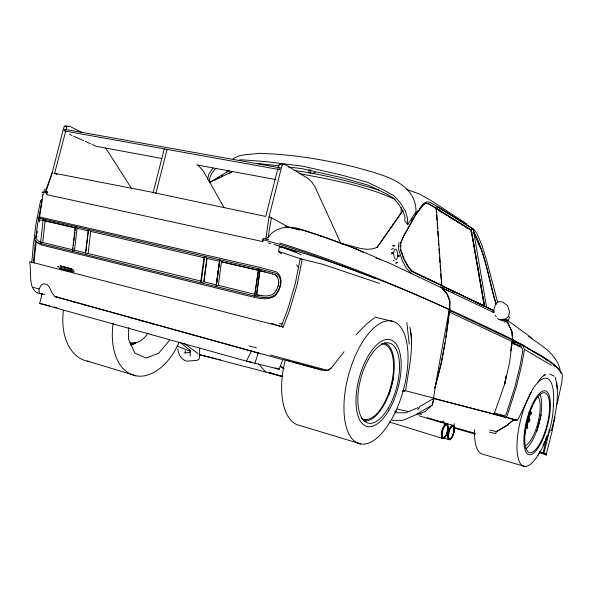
<?xml version="1.0" encoding="UTF-8"?>
<svg xmlns="http://www.w3.org/2000/svg" width="592" height="592" viewBox="0 0 592 592"><rect width="100%" height="100%" fill="white"/><g stroke="black" fill="none" stroke-linecap="round" stroke-linejoin="round"><path stroke-width="0.89" d="M555.163 377.067C560.254 394.635 555.688 413.209 551.478 430.436L548.799 429.711M199.667 348.222L199.571 356.909L198.875 359.44L196.566 360.454L186.413 361.135C181.056 359.366 178.185 354.157 177.778 348.777M128.686 327.591L128.523 339.26L134.917 353.032L145.98 358.064L158.589 353.343L169.46 340.444M524.875 434.313L524.926 430.85M528.538 415.88L527.664 421.807L526.369 424.212M401.25 207.651L401.147 212.743L376.778 247.715M216.369 284.87L219.795 259.799L221.475 261.745L218.352 285.359L216.102 286.41L216.413 284.885L203.826 281.785L201.11 282.724L200.851 281.052L88.156 253.509L85.455 254.368L88.474 229.437L258.637 268.775L276.323 273.489C283.768 278.788 280.12 289.355 275.088 295.045L270.64 297.117L266.148 297.598L261.405 297.347L254.56 296.015L40.582 243.512L36.963 242.328L35.35 241.122L34.669 239.568L37.614 231.509M310.6 173.36L310.815 169.771M274.155 244.592C334.206 261.353 392.659 283.39 449.239 309.527C444.118 338.483 438.243 367.454 433.781 396.573L433.773 398.564M209.279 182.144C209.353 176.742 212.128 171.569 216.287 168.195M308.898 173.056L309.135 169.475M400.014 246.723L400.148 245.118M31.813 262.419L33.145 246.775L36.119 223.058L40.485 201.243L42.076 199.245M33.337 262.811L35.476 240.759M397.957 255.293L396.781 259.081A4.329 2.072 82.2 0 1 394.472 258.045L393.34 253.198L394.524 249.41A4.329 2.072 82.2 0 1 396.825 250.468L397.957 255.293L399.467 256.018L397.824 256.425M33.944 263.003L36.267 241.085L36.63 242.498L41.566 244.999L255.004 297.502C261.612 298.834 269.027 299.929 274.991 295.97C280.638 289.606 284.471 277.737 276.272 271.817L259.784 267.377L39.59 216.998L42.839 194.287M73.127 247.989L72.92 249.817L42.75 242.491L40.582 243.512L43.194 218.966L37.784 218.071L39.146 220.143L39.405 222.126M42.75 242.491L45.073 220.816L43.194 218.966L88.474 229.437L90.709 231.405L203.907 257.668L204.773 256.329L206.971 258.378L203.877 281.799L206.926 258.371L219.543 261.301L216.413 284.885M73.438 245.243L73.741 242.498M73.948 240.663L74.259 237.917M74.466 236.09L74.873 232.427M75.08 230.599L75.384 226.41L77.049 228.238L88.001 230.776M75.384 226.41L72.379 251.163L74.577 250.216L77.049 228.238M88.156 253.509L90.709 231.405M281.57 253.864L278.758 251.519L279.387 246.183L291.641 250.194M506.182 375.972L504.739 384.016L509.638 362.252L512.176 341.517L513.723 340.674L521.804 345.018M85.455 254.368L88.474 229.437M36.053 236.193L37.651 223.413L42.025 201.591M226.803 172.176L227.002 170.57M200.851 281.052L203.907 257.668M217.989 272.12L218.219 270.418M256.595 294.786L259.858 270.67L258.637 268.775L254.56 296.015L256.595 294.786C262.278 296.052 268.687 297.036 273.867 293.654M265.09 272.002L259.858 270.67L256.536 294.779L262.034 295.778M554.43 419.528L554.919 417.034L552.21 430.747L546.194 454.619L546.66 455.107L539.993 452.947M201.11 282.724L204.773 256.329M216.102 286.41L219.795 259.799M398.964 242.579L398.505 245.902L398.779 250.164L402.471 261.079L406.734 268.753L411.847 273.741L494.32 312.754M449.239 309.527C447.167 336.108 441.928 362.615 434.757 388.315M445.85 337.521L449.491 311.962M341.029 243.741L314.907 186.672L311.821 182.092L308.247 178.606L284.597 164.169L283.361 164.206L282.325 165.005L281.511 167.299L268.997 216.953L265.815 239.005L268.716 239.738M254.56 296.015L258.637 268.775M43.142 192.999L41.943 192.156L46.139 192.785L46.672 194.642L262.796 241.588L262.434 239.56L263.573 238.487L265.815 239.005L268.146 237.362L271.38 217.782L268.997 216.953M444.925 342.842L441.388 363.222L434.957 387.642M506.175 375.787L504.739 383.919L494.128 414.037L434.025 398.401M511.125 347.785L512.243 341.458M510.674 350.938L511.799 344.685M448.603 314.981L449.38 312.065L512.176 341.517L522.366 344.603L524.512 349.406L521.582 365.486L516.298 387.153L507.026 416.154L505.849 417.071L504.606 417.138L494.113 414.304M278.062 286.158L278.817 282.169M300.174 258.808L295.245 283.805L287.579 309.912L281.17 326.54L271.61 323.358M557.153 403.981L561.919 381.914L562.4 374.877C555.259 359.936 534.879 354.319 522.366 344.603M539.934 452.221L543.064 453.457L546.986 435.712M543.064 453.457L543.952 453.435L549.62 430.169M207.489 179.591L208.88 173.93L213.076 167.921M262.796 241.588L263.573 238.487M44.563 294.572L39.25 293.151L39.072 288.992L41.255 284.952L43.919 283.768L47.234 284.648L49.343 287.231L51.77 292.433L54.908 296.548L282.821 359.714L279.113 369.201L246.383 361.157L39.671 303.43L42.165 293.625M153.047 192.933L164.287 148.836M46.672 194.642L47.382 191.882L44.607 191.408M52.237 172.664L46.072 189.721L45.939 191.601L52.237 172.664L63.536 128.375L64.328 126.34L65.468 125.667L68.531 126.518M155.837 193.54L167.122 149.347M57.091 174.529L54.627 173.293L66.866 126.792L69.412 126.133L81.77 132.379M536.974 431.146L541.332 414.363M432.515 403.256L433.307 400.244M392.17 420.327L402.752 420.342L414.955 415.199L424.893 411.766L432.301 404.987L434.091 398.231L420.068 406.341L417.811 409.62M453.738 426.284L454.441 423.643M389.099 394.76L393.347 378.843M492.988 312.502L495.585 304.125L498.138 301.765L502.319 301.853L507.603 305.65L509.586 311.895L508.513 316.542L505.272 319.14L498.545 319.502L497.443 318.104M36.852 236.341L36.105 238.606L38.436 241.159L41.292 242.165L40.582 243.512M254.841 363.458L258.312 352.973M281.437 163.614L280.186 163.644L279.143 164.435L278.329 166.729L265.727 216.443L149.783 191.786L54.627 173.293M281.17 326.54L283.161 327.05L289.584 310.408L297.258 284.278L302.194 259.259L278.758 251.519M400.532 243.527L403.13 237.222L415.532 215.185L423.532 204.743L426.188 203.345L429.03 203.937L439.974 210.375M504.31 322.233L508.239 320.39L509.779 316.75M494.128 414.037L516.128 420.268L512.857 420.446L506.885 425.426L496.496 431.635L495.667 433.603L489.288 432.116M275.961 290.709C279.135 286.003 280.29 278.654 275.213 274.814L272.453 273.985M531.357 392.244L518.178 419.195L517.075 420.105L512.872 420.453L506.819 425.411L496.51 431.635M251.778 350.427L246.383 361.157L251.741 362.163M531.283 407.94L532.156 406.319M411.677 220.402L412.594 218.84M443.771 290.502L442.424 288.186L443.46 286.439L441.884 285.551L443.46 286.439M288.319 166.959L302.719 168.801L341.769 177.667L368.113 185.155L385.843 193.628L393.377 198.024L398.534 204.107L402.767 210.663L404.972 217.116L404.78 220.735L407.725 224.59L416.013 211.692C416.102 181.041 379.494 174.322 356.717 167.543C324.46 159.537 291.508 154.194 258.245 153.313C249.92 154.926 240.241 153.668 233.026 158.871M537.862 455.352C547.593 440.337 553.276 422.103 553.439 404.21M43.571 191.505L45.303 188.944M403.085 210.404L377.548 247.005C365.923 252.939 353.446 245.332 341.717 243.771M415.91 213.512L417.959 210.641M273.815 293.639L276.013 290.724M537.58 382.513L541.495 377.245L545.358 374.714L543.671 375.21M391.601 249.661L392.363 248.64A5.321 2.553 82.2 0 1 393.303 248.337M344.011 351.803L331.135 368.157L328.094 370.281L324.09 370.533L301.816 364.45M528.256 416.465L531.631 412.365L529.159 411.655M529.189 416.339L531.446 413.593L528.789 412.839M449.853 439.715C453.317 436.075 454.885 430.443 453.576 425.559M443.526 438.524C447.064 434.854 448.662 429.133 447.3 424.198M451.925 425.226C448.41 428.837 446.812 434.528 448.181 439.405L450.305 439.804C453.768 436.163 455.337 430.532 454.027 425.663L427.35 417.76M452.377 425.322C448.869 428.934 447.271 434.617 448.64 439.493M419.499 208.488L422.903 204.506L425.567 203.108L428.416 203.7L471.269 229.955L484.456 306.042L494.816 311.244M445.613 423.85C442.024 427.491 440.396 433.27 441.817 438.206L443.993 438.613C447.522 434.942 449.121 429.23 447.759 424.294L419.047 415.821M446.072 423.953C442.498 427.587 440.87 433.359 442.283 438.287M136.042 342.361L134.872 343.708L130.751 345.173M268.146 237.362C276.005 225.7 291.53 225.485 303.526 230.207C329.811 238.576 355.755 248.122 380.826 259.651M355.984 334.917L366.352 324.209L374.277 317.919M525.837 425.241L527.494 423.561L529.196 416.997L528.575 414.703M432.848 399.393L434.091 398.231M443.23 438.095L445.828 435.912L447.804 430.288L447.693 425.433L445.569 424.982L443.016 429.318L441.972 435.172L443.23 438.095L441.506 437.473M46.139 192.785L47.382 191.882M331.209 368.046L328.094 370.281L325.067 369.652L270.411 355.015M449.38 312.065L450.897 311.007L513.723 340.674L512.539 339.364C436.896 302.808 360.025 268.154 279.742 242.979M443.882 421.09L441.78 422.414L439.123 421.615M228.912 173.789L231.798 172.05M416.213 414.341L432.301 404.987M210.027 182.506L212.41 181.145M213.993 180.242L215.584 179.332M217.967 177.97L219.558 177.06M221.142 176.15L222.733 175.247M527.546 422.599L529.796 421.312L528.427 419.018M209.531 182.358L229.289 170.651M527.812 421.371L530.121 420.061L528.789 417.826M214.215 180.508L232.219 171.539M391.43 254.057L393.34 253.198L391.638 252.481M471.269 229.955L473.237 229.074L476.789 233.033L481.984 245.48L486.942 261.516L497.657 302.482M417.989 407.636L405.764 412.779L395.101 412.787M40.485 201.243L41.995 200.629M395.523 263.233L397.484 262.441L396.211 262.885M312.199 173.604L315.492 172.287M71.721 270.951L70.204 271.462L59.555 268.479L73.741 272.157M393.65 246.057L394.938 245.643L392.185 245.835M402.582 391.157L405.291 390.698L433.951 398.142M508.239 320.39L504.029 321.138L498.545 319.502L508.239 320.39L505.272 319.14M39.153 219.81L43.697 220.505M238.776 160.173L241.395 159.796L265.29 161.564L302.608 166.182L341.355 175.04L367.699 182.329L385.414 190.95L393.835 195.745L400.148 202.545L405.35 210.981L407.37 217.893L407.725 224.59M404.351 390.957L402.812 391.105L405.291 390.698L405.868 389.247C408.635 368.823 414.363 347.837 409.842 327.258M184.031 352.899L189.928 352.58M543.952 453.435L546.49 453.524M256.662 163.392L279.32 165.804M43.061 194.117L43.86 194.176M514.093 420.046L515.891 420.179M282.421 376.638L269.264 372.723L271.106 372.893M320.176 236.297L322.906 236.637L356.488 249.047M294.246 170.511C322.951 174.24 351.034 181.848 378.791 189.906M299.049 173.567C331.52 179.731 364.931 185.444 395.108 199.423M70.529 269.079L67.947 268.08L71.632 268.946L60.303 265.845L67.162 267.865M391.8 252.962L393.34 253.198M64.328 126.34L66.866 126.792M279.143 164.435L282.325 165.005M161.542 158.412L96.193 146.313L92.019 144.433M196.936 164.961L275.902 179.583M279.513 323.513L282.132 324.009M363.495 420.512L366.167 421.023M67.207 270.692L69.915 271.254M288.77 227.165L304.258 230.547L322.906 236.637M397.328 409.102L409.065 411.655M418.1 413.616L421.711 414.4M444.104 424.649L445.894 425.041M285.218 226.27L299.9 230.044M300.847 258.956L322.655 264.254L379.479 283.39M258.068 270.233L221.393 261.775L222.866 262.796M397.957 255.67L399.467 256.018M46.546 221.852L45.073 220.816L75.391 227.853M221.475 261.745L258.119 270.248M262.434 239.56C301.017 249.75 338.432 264.187 375.572 278.64M45.073 220.816L75.362 227.89M489.784 430.044L496.496 431.635M39.671 303.43L49.669 305.894M216.11 358.7L199.053 354.623L282.858 376.445M217.9 359.129L220.594 359.773M374.788 317.075L393.628 321.619M74.577 250.216L85.492 252.865M218.3 285.351L254.849 294.335M525.689 428.364L527.361 428.771L526.577 424.397M525.119 426.943L527.798 427.609L527.021 423.213M54.042 306.996L56.669 307.662M259.821 270.655L269.064 273.03M433.958 398.564L493.987 414.178M42.091 294.002C26.559 292.877 32.064 272.224 29.6 261.657L283.161 327.05M268.302 242.942L270.884 243.638M494.453 413.038L503.711 415.54L505.953 415.029L514.981 386.665L520.065 365.804L522.891 350.323L520.819 345.698L511.828 342.968M500.506 415.133L503.126 415.843M505.849 417.071L517.075 420.105M33.263 287.423L39.072 288.992M249.054 345.898L256.477 347.911M286.669 360.313L289.347 361.046M292.907 362.015L300.033 363.962M283.479 359.603L321.722 370.067M129.685 317.586L131.461 318.074M140.348 320.531L142.124 321.027M151.004 323.476L152.78 323.972M259.37 353.439L54.908 296.548L58.401 297.547M269.012 273.016L272.512 273.992M269.264 372.723L282.325 376.505M72.387 301.528L74.133 302.024M82.873 304.51L84.619 305.013M453.479 427.15L475.391 433.396M454.434 428.179L475.406 434.165M134.007 342.428L135.509 342.857M524.386 466.333L482.887 454.249A44.607 16.014 -75.4 0 1 474.592 429.577M274.954 367.965L279.113 369.201M434.698 420.29L437.355 421.082M87.498 361.098L135.82 375.75M360.876 443.978L300.484 425.67A61.635 30.481 -74.7 0 1 285.115 360.572M74.17 271.217L57.742 266.555L58.734 266.94M389.247 421.97L441.817 438.206M443.8 438.043L448.181 439.405M539.985 452.177L542.479 452.976L539.216 451.925M292.522 250.483L296.792 251.889M384.245 343.057L386.813 343.915M376.031 258.075L378.436 258.889M406.615 189.41L419.876 194.22L430.969 200.51L466.807 223.939M301.247 254.56L279.387 246.183L280.63 247.419M543.301 453.294L546.194 454.619M176.949 346.054L190.55 351.33M379.235 259.163L388.737 262.811L411.847 273.741M70.944 268.842L73.452 269.885M449.735 291.279L442.113 288.038L440.84 286.898M451.43 292.004L453.968 293.084M475.99 302.445L484.456 306.042L411.521 271.084L410.271 269.752M549.591 374.085L554.164 376.068M449.195 310.275L450.897 311.007L449.631 309.557L449.728 301.165L447.278 294.291L442.113 288.038L443.356 286.521L486.55 307.115L473.237 229.074L437.754 206.86L429.977 202.368L427.024 201.768L424.294 203.115L416.213 213.675L403.648 235.912L400.717 243.075L400.777 249.683L404.647 260.228L409.005 267.739L413.164 272.12L443.356 286.521L441.81 285.536L436.371 208.251L437.754 206.86L438.184 207.045L472.579 228.579L474.199 230.073M69.508 134.31L72.009 135.435M73.674 136.182L83.679 140.689M85.352 141.436L90.354 143.686M476.175 302.253L484.456 306.042M512.672 343.486L520.99 347.319M442.409 285.684L412.187 271.247L408.436 267.281L404.528 260.643M486.424 307.004L493.654 310.511M486.21 307.093L493.439 310.6M355.851 248.744L363.754 252.688M515.181 343.086L512.176 341.517L513.664 342.465M288.001 226.81L271.38 217.782M39.59 216.998L40.212 217.36M528.012 348.629L529.559 349.532M531.113 350.434L542.738 357.198L547.911 360.95M524.512 349.406L551.359 365.294M438.665 210.434L442.535 212.831M444.851 214.274L447.175 215.71M449.498 217.153L454.908 220.513M457.231 221.948L459.555 223.391M461.101 224.346L462.648 225.308M464.964 226.751L467.288 228.186M440.085 208.31L447.101 212.713M448.655 213.697L450.216 214.674M518.111 345.321L519.598 346.276M528.612 336.522C540.015 344.485 553.949 352.262 559.011 365.974M507.285 320.198L532.127 338.247M280.482 366.159L284.175 368.831M184.201 343.456L197.972 353.52M549.835 361.919L541.85 356.066L512.539 339.364L511.902 331.572L507.855 322.906L505.923 321.056L507.869 322.847L511.939 331.535L512.213 335.871M280.386 366.359L283.294 368.579M550.56 362.452L557.731 367.95L560.002 370.962M553.742 365.271L558.737 369.105L561.231 372.938M180.242 342.509L190.15 350.316L190.239 356.088M197.817 164.953L203.359 171.073L224.176 207.792M512.435 339.342L513.775 340.607M505.982 320.99L507.869 322.847M275.154 274.799L277.093 276.693M472.024 228.371L472.964 229.333M471.017 232.079L471.942 233.107M258.615 363.917L265.882 372.153M450.956 310.911L449.698 309.483L450.053 301.291L447.101 294.009L442.424 288.186M473.245 232.123C485.928 253.909 488.504 280.379 496.015 304.192M495.238 315.307L496.34 316.705M296.607 264.927L298.76 267.717M473.704 232.005C485.795 254.168 488.962 280.164 496.229 304.103M470.847 230.858L471.898 232.353M105.628 147.941L131.764 188.796M473.977 232.094L479.927 247.345M475.82 236.075L479.261 244.762M400.362 249.78L403.781 259.059M442.72 288.119L443.556 290.679M559.166 366.581L560.069 369.475M185.104 350.508L185.696 352.987M472.216 234.95L472.534 236.756M472.853 238.561L474.281 246.694M474.592 248.499L474.91 250.305M475.228 252.118L476.656 260.243M476.974 262.049L477.285 263.862M477.603 265.667L479.668 277.411M479.979 279.217L480.297 281.022M480.615 282.828L482.043 290.961M482.362 292.766L482.672 294.572M482.991 296.385L484.419 304.51M557.361 388.951L556.65 383.135M410.448 329.907L411.573 339.364M406.83 322.411L409.25 344.196M436.393 212.04L436.134 208.354L471.04 230.051L484.234 306.131L441.573 285.633L441.314 281.955M436.585 214.8L436.977 220.32M437.17 223.08L437.555 228.593M437.754 231.354L438.139 236.874M438.398 240.559L438.724 245.155M438.983 248.84L439.308 253.435M439.567 257.113L439.952 262.633M440.152 265.394L440.537 270.914M440.729 273.674L441.121 279.195M381.396 343.952A38.902 17.501 -74.9 0 1 390.838 386.228A38.902 17.501 -74.9 0 1 361.475 418.3M384.807 343.034A40.263 18.115 -74.9 0 1 391.401 386.369A40.263 18.115 -74.9 0 1 363.984 420.786M534.25 386.983A45.443 14.859 -75.5 0 1 553.291 405.927M546.394 436.911A45.443 14.859 -75.5 0 1 545.454 439.508M544.795 441.218A45.443 14.859 -75.5 0 1 543.071 445.332M539.948 451.74A45.443 14.859 -75.5 0 1 517.882 456.898A45.443 14.859 -75.5 0 1 528.567 397.054M528.922 396.322A45.443 14.859 -75.5 0 1 533.71 387.782M538.172 396.914A26.181 8.68 -75.5 0 1 537.906 422.873A26.181 8.68 -75.5 0 1 525.504 445.606M539.756 394.065A29.992 9.946 -75.5 0 1 539.268 422.429A29.992 9.946 -75.5 0 1 526.103 448.477M89.192 361.416A55.234 36.356 -73.6 0 1 63.411 310.252M178.843 343.027A56.684 35.202 -73.9 0 1 133.659 375.261A56.684 35.202 -73.9 0 1 113.161 323.217M135.353 342.553A30.481 19.373 -73.8 0 1 130.832 344.751M133.304 342.938A26.64 16.835 -73.9 0 1 129.907 342.946M147.978 333.178A26.655 16.82 -73.9 0 1 130.122 343.079M394.22 260.843A5.321 2.553 82.2 0 1 393.229 260.406M449.313 430.613L448.285 436.4L449.506 439.279L452.044 437.118L453.99 431.561L453.894 426.765L451.822 426.329L449.313 430.613M280.09 167.839L279.594 169.638L64.054 130.862L64.513 129.263L280.09 167.839M396.662 411.558L394.879 411.218L396.662 411.558M390.254 421.622A63.455 28.431 -74.9 0 0 393.643 321.567A63.455 28.431 -74.9 0 0 344.004 404.188A63.455 28.431 -74.9 0 0 390.254 421.622M388.9 410.308A44.911 20.039 -74.9 0 0 390.816 339.882A44.911 20.039 -74.9 0 0 356.007 399.023A44.911 20.039 -74.9 0 0 388.9 410.308M388.241 408.125A41.418 18.485 -74.9 0 0 389.921 343.234A41.418 18.485 -74.9 0 0 357.857 397.891A41.418 18.485 -74.9 0 0 388.241 408.125M541.458 440.478A30.888 10.064 -75.5 0 0 545.173 392.896A30.888 10.064 -75.5 0 0 524.926 434.809A30.888 10.064 -75.5 0 0 541.458 440.478M541.687 441.684A32.923 10.723 -75.5 0 0 545.683 390.942A32.923 10.723 -75.5 0 0 524.09 435.557A32.923 10.723 -75.5 0 0 541.687 441.684"/></g></svg>
